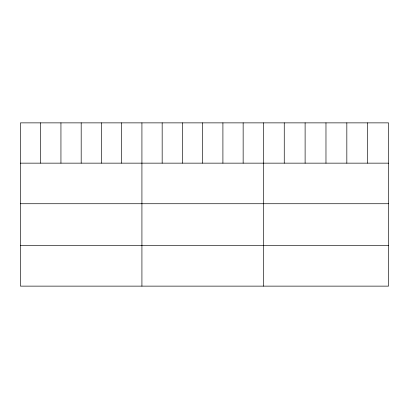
<?xml version="1.0" encoding="UTF-8"?>
<svg xmlns="http://www.w3.org/2000/svg" width="409" height="409" viewBox="0 0 409 409"><rect width="100%" height="100%" fill="white"/><g stroke="black" fill="none" stroke-linecap="round" stroke-linejoin="round"><path stroke-width="0.61" d="M388.55 163.15L388.55 286.131L20.45 286.131L20.45 122.869L388.55 122.869L388.55 163.15L20.45 163.15M20.45 203.733L388.55 203.733M20.45 245.548L388.55 245.548M367.691 122.869L367.691 163.15M346.832 122.869L346.832 163.15M325.973 122.869L325.973 163.15M305.114 122.869L305.114 163.15M284.255 122.869L284.255 163.15M263.396 122.869L263.396 286.131M243.15 122.869L243.15 163.15M222.905 122.869L222.905 163.15M202.659 122.869L202.659 163.15M182.414 122.869L182.414 163.15M162.168 122.869L162.168 163.15M141.923 122.869L141.923 286.131M121.677 122.869L121.677 163.15M101.432 122.869L101.432 163.15M81.187 122.869L81.187 163.15M60.941 122.869L60.941 163.15M40.695 122.869L40.695 163.15"/></g></svg>
